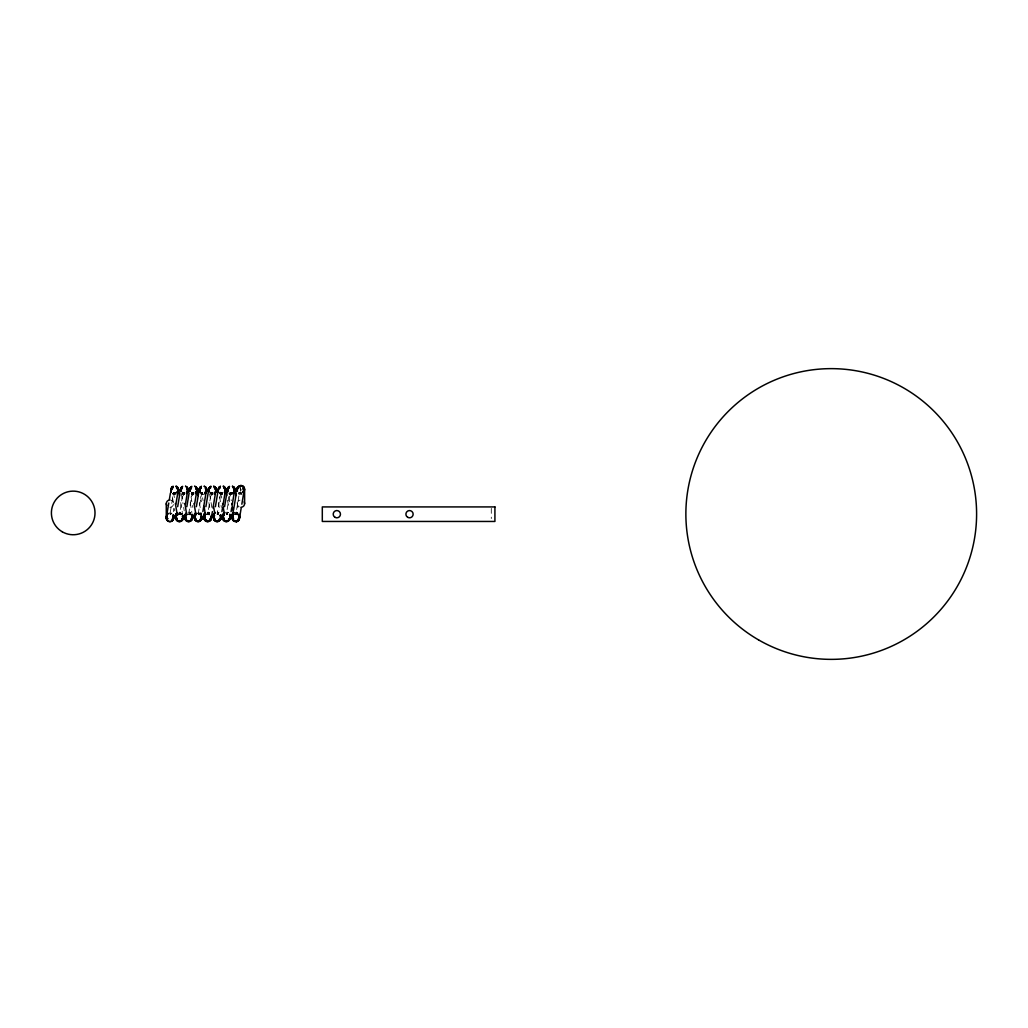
<?xml version="1.0" encoding="UTF-8"?>
<svg xmlns="http://www.w3.org/2000/svg" width="1028" height="1028" viewBox="0 0 1028 1028"><rect width="100%" height="100%" fill="white"/><g stroke="black" fill="none" stroke-linecap="round" stroke-linejoin="round"><path stroke-width="0.75" stroke-dasharray="5 3.75" d="M176.328 492.476L173.552 492.618L169.916 514.424L170.854 514.54M202.683 492.81L201.745 492.618L198.121 514.424L200.691 515.478A3.637 3.637 0 0 0 199.933 514.912M229.886 493.003A3.649 3.547 10.7 0 0 232.662 492.862A3.611 3.598 12.5 0 1 229.899 492.965L226.558 512.959L227.509 513.088A3.624 3.47 12.4 0 0 226.558 512.985L226.314 514.424L227.394 514.604M237.661 514.912L235.836 514.424A3.637 3.611 9.4 0 0 234.898 514.54A3.637 3.637 0 0 1 235.836 514.424L239.408 492.99A3.649 3.547 10.7 0 0 241.284 493.144A3.611 3.598 12.5 0 1 239.421 492.965L238.624 492.181M189.769 513.113A3.624 3.47 12.4 0 0 188.831 512.985L192.236 492.618L191.388 492.181M232.726 492.476L229.951 492.618M234.898 514.54L235.836 514.424M169.222 513.062L171.972 513.447A3.624 3.47 12.4 0 0 170.147 512.985A3.624 3.457 12.4 0 0 169.209 513.075M197.427 513.062L200.177 513.447L201.527 514.707A3.752 3.418 11.6 0 1 201.899 515.529M184.937 492.772L182.226 492.181M194.112 492.772L192.236 492.618L193.136 498.066M213.143 492.772L210.432 492.181M222.665 492.772L219.941 492.181M244.227 489.906L240.501 489.906L240.501 485.601L240.501 492.81L241.349 492.772L239.473 492.618M188.599 514.424L190.411 514.912M188.844 512.959L189.782 513.088M230.015 492.99L230.94 493.183L230.015 492.99L231.3 500.7M201.694 492.965A3.611 3.598 12.5 0 0 202.619 493.17A3.649 3.547 10.7 0 1 201.681 493.003L202.734 493.183L201.809 492.99L203.094 500.7M209.699 513.447L206.949 513.062A3.624 3.457 12.4 0 1 207.874 512.972A3.624 3.47 12.4 0 1 209.686 513.46M218.219 514.604L217.152 514.424L220.789 492.618L221.701 498.066M209.455 514.912L207.63 514.424A3.624 3.598 9.4 0 0 206.692 514.54A3.637 3.637 0 0 1 207.63 514.424L211.267 492.618L211.807 495.804M181.249 514.912L179.437 514.424A3.624 3.598 9.4 0 0 178.487 514.54A3.637 3.637 0 0 1 179.437 514.424L183.061 492.618L183.601 495.804M229.36 493.684L231.12 494.25L230.195 494.057A3.624 3.47 -12.4 0 1 229.36 493.658M210.676 493.684L212.436 494.25L211.511 494.057A3.624 3.47 -12.4 0 1 210.676 493.658M201.154 493.684L202.914 494.25L201.989 494.057A3.624 3.47 -12.4 0 1 201.154 493.658M191.645 493.684L193.392 494.25L192.467 494.057A3.624 3.47 -12.4 0 1 191.632 493.658M182.47 493.684L184.23 494.25L183.305 494.057A3.624 3.47 -12.4 0 1 182.47 493.658M172.961 493.684L174.709 494.25L173.783 494.057A3.624 3.47 -12.4 0 1 172.948 493.658M210.175 493.658L211.023 494.07A3.572 3.264 11.6 0 0 212.899 494.25A3.624 3.47 12.4 0 1 210.213 493.658M219.504 493.093L221.958 494.25L221.033 494.057A3.624 3.47 -12.4 0 1 219.491 493.054M237.108 502.628L238.278 509.657M228.781 496.82L229.938 503.823M227.535 500.212L228.923 508.526M219.606 496.82L221.38 507.446M218.424 502.628L219.594 509.657M209.609 493.928L211.858 507.446M208.902 502.628L210.072 509.657M200.576 496.82L201.745 503.823M199.381 502.628L200.55 509.657M201.038 512.561L201.437 514.938A3.624 3.47 -12.4 0 0 199.214 512.342L198.288 512.162L201.18 514.09A3.778 3.444 -11.6 0 1 201.437 514.938M191.054 496.82L192.827 507.446M190.219 502.628L191.876 512.561M181.403 493.928L183.061 503.823M183.665 507.446L184.218 510.826M180.697 502.628L182.354 512.561M173.552 492.618L174.452 498.066M172.37 496.82L173.539 503.823M174.323 508.577L174.709 510.826M491.294 508.372L491.294 518.549M173.552 508.436L173.552 511.648M235.296 513.64A3.611 3.585 -9.4 0 1 237.995 514.27M210.367 492.553A3.649 3.559 10.7 0 0 211.203 492.99A3.649 3.547 10.7 0 0 213.079 493.144A3.611 3.598 12.5 0 1 211.215 492.965A3.598 3.585 12.5 0 1 210.367 492.553A3.662 3.559 -10.7 0 0 211.331 492.977L212.256 493.183L211.331 492.99A3.598 3.585 -12.5 0 1 210.483 492.553M209.442 514.527A3.598 3.585 12.5 0 0 206.756 514.167A3.649 3.559 10.7 0 1 209.558 514.54M217.563 513.614A3.611 3.585 -9.4 0 1 218.489 513.833M219.876 492.553A3.649 3.559 10.7 0 0 220.724 492.99A3.649 3.547 10.7 0 0 222.601 493.144A3.611 3.598 12.5 0 1 220.737 492.965A3.598 3.585 12.5 0 1 219.876 492.553M226.134 513.64A3.611 3.585 -9.4 0 1 227.085 513.614M191.285 492.566A3.649 3.547 10.7 0 0 194.048 493.144A3.611 3.598 12.5 0 1 192.172 492.965A3.598 3.585 12.5 0 1 191.324 492.553M197.582 513.64A3.611 3.585 -9.4 0 1 200.948 514.912M198.353 512.985A3.624 3.47 12.4 0 1 201.886 515.593M207.103 513.64A3.611 3.585 -9.4 0 1 209.789 514.27M178.898 513.64A3.611 3.585 -9.4 0 1 180.761 513.833M173.424 504.568A3.637 3.637 0 0 1 169.916 507.267M170.854 500.122A3.637 3.637 0 0 1 173.424 502.692M239.164 506.778A3.637 3.637 0 0 1 237.468 502.692M237.828 501.818A3.637 3.637 0 0 1 240.038 500.122M241.914 492.72A3.637 3.637 0 0 1 239.164 492.348M189.358 513.614A3.611 3.585 -9.4 0 1 190.283 513.833M179.682 512.959L178.743 513.062A3.624 3.457 12.4 0 1 179.669 512.972L182.252 513.987A3.624 3.47 12.4 0 0 179.669 512.985M236.08 512.959L235.142 513.062A3.624 3.457 12.4 0 1 236.08 512.972L237.905 513.447A3.624 3.47 12.4 0 0 236.08 512.985M218.334 513.088L217.396 512.959A3.624 3.47 12.4 0 1 218.334 513.113M236.928 512.355L236.016 512.162L237.751 512.754A3.624 3.47 -12.4 0 0 236.928 512.342M227.753 512.355L226.841 512.162L228.576 512.754A3.624 3.47 -12.4 0 0 227.766 512.342M218.244 512.355L217.319 512.162L219.067 512.754A3.624 3.47 -12.4 0 0 218.244 512.342M208.723 512.355L207.81 512.162L209.545 512.754A3.624 3.47 -12.4 0 0 208.735 512.342M190.039 512.355L189.126 512.162L190.861 512.754A3.624 3.47 -12.4 0 0 190.052 512.342M180.517 512.355L179.604 512.162L182.496 514.09A3.624 3.47 -12.4 0 0 180.53 512.342M221.778 493.183L220.853 492.99A3.598 3.585 -12.5 0 1 220.005 492.553A3.662 3.559 -10.7 0 0 220.853 492.977L221.778 493.183M193.225 493.183L192.3 492.99A3.598 3.585 -12.5 0 1 191.452 492.553A3.662 3.559 -10.7 0 0 192.3 492.977L193.225 493.183M184.051 493.183L183.125 492.99A3.598 3.585 -12.5 0 1 182.29 492.553A3.662 3.559 -10.7 0 0 183.138 492.977L184.051 493.183M174.542 493.183L173.603 492.99L174.542 493.183M237.108 513.46L236.183 513.242A3.611 3.521 -10.7 0 1 237.943 513.884A3.598 3.585 -12.5 0 0 237.108 513.435M218.424 513.46L217.499 513.242A3.611 3.521 -10.7 0 1 218.424 513.447M208.902 513.46L207.99 513.242A3.611 3.521 -10.7 0 1 209.738 513.884A3.598 3.585 -12.5 0 0 208.915 513.435M199.381 513.46L198.468 513.242A3.611 3.521 -10.7 0 1 201.385 515.311A3.598 3.585 -12.5 0 0 199.393 513.435M190.219 513.46L189.306 513.242A3.611 3.521 -10.7 0 1 190.219 513.447M180.697 513.46L179.784 513.242A3.611 3.521 -10.7 0 1 181.532 513.884A3.598 3.585 -12.5 0 0 180.71 513.435M239.228 494.07L238.38 493.658A3.624 3.47 12.4 0 0 239.241 494.057A3.572 3.264 11.6 0 0 241.991 493.993A3.624 3.47 12.4 0 1 239.241 494.057M229.707 494.07L228.858 493.658A3.624 3.47 12.4 0 0 232.482 493.967A3.572 3.264 11.6 0 1 229.707 494.082M220.545 494.07L219.696 493.658A3.624 3.47 12.4 0 0 222.421 494.224A3.572 3.264 11.6 0 1 220.545 494.082M201.514 494.07L200.653 493.658A3.624 3.47 12.4 0 0 203.39 494.224A3.572 3.264 11.6 0 1 201.514 494.082M191.992 494.07L191.144 493.658A3.624 3.47 12.4 0 0 193.868 494.224A3.572 3.264 11.6 0 1 191.992 494.082M182.817 494.07L181.969 493.658A3.624 3.47 12.4 0 0 184.706 494.224A3.572 3.264 11.6 0 1 182.817 494.082M173.308 494.07L172.46 493.658A3.624 3.47 12.4 0 0 176.084 493.967A3.572 3.264 11.6 0 1 173.308 494.082M227.316 514.18A3.611 3.598 12.5 0 0 226.378 514.064A3.649 3.547 10.7 0 1 227.329 514.167M237.674 514.527A3.611 3.598 12.5 0 0 234.962 514.167A3.649 3.559 10.7 0 1 237.764 514.54M218.154 514.18A3.611 3.598 12.5 0 0 217.216 514.064A3.649 3.547 10.7 0 1 218.154 514.167M190.476 514.54A3.611 3.598 12.5 0 0 188.664 514.064A3.649 3.547 10.7 0 1 190.476 514.54M200.756 515.105A3.611 3.598 12.5 0 0 198.173 514.064A3.649 3.547 10.7 0 1 200.756 515.105M173.475 493.003A3.649 3.547 10.7 0 0 176.263 492.862A3.611 3.598 12.5 0 1 173.488 492.965M170.918 514.18A3.611 3.598 12.5 0 0 169.98 514.064A3.649 3.547 10.7 0 1 170.918 514.167M182.123 492.566A3.649 3.547 10.7 0 0 184.873 493.144A3.611 3.598 12.5 0 1 182.226 492.566M179.489 514.051A3.598 3.585 12.5 0 0 178.551 514.167A3.649 3.559 10.7 0 1 179.489 514.039A3.649 3.547 10.7 0 1 181.313 514.54A3.611 3.598 12.5 0 0 179.489 514.064"/><path stroke-width="1.5" d="M239.37 517.212L238.984 519.872L236.774 521.569L233.292 520.515L232.277 517.624A3.598 3.585 12.5 0 0 233.343 520.168L233.369 520.117A3.649 3.547 10.7 0 1 232.726 515.812A3.598 3.585 12.5 0 0 232.405 516.673L232.328 517.11A3.778 3.444 -11.6 0 1 232.688 513.614L234.153 512.484L233.343 512.959L233.587 514.424M239.357 517.11L238.984 516.21L239.485 518.009L239.344 517.11A3.637 3.637 0 0 0 238.984 516.236L239.306 519.063M239.37 518.87L238.946 519.834L239.395 517.431M232.328 517.212L232.688 516.236L232.752 519.795M238.406 520.631L238.946 519.834A3.624 3.598 9.4 0 1 235.862 521.569L236.774 521.569M239.357 518.934L239.344 518.999A3.637 3.637 0 0 1 234.898 521.569A3.637 3.637 0 0 1 232.328 517.11L232.392 516.698M232.379 518.96L232.225 517.932M173.064 519.872L173.064 516.21A3.637 3.637 0 0 1 172.254 520.836A3.637 3.637 0 0 1 167.577 520.836A3.637 3.637 0 0 1 166.767 516.236L166.279 518.061A3.637 3.598 10.1 0 0 173.064 519.782M166.407 517.11L166.292 517.984L166.279 503.63M175.364 503.514L176.944 512.959L176.276 513.614A3.778 3.444 -11.6 0 0 175.852 516.994L175.801 518.061M176.276 516.236L175.814 517.984A3.637 3.598 10.1 0 0 182.586 519.782L182.586 516.21A3.637 3.637 0 0 1 181.763 520.836A3.637 3.637 0 0 1 177.099 520.836A3.637 3.637 0 0 1 176.289 516.236L176.289 516.197M185.091 517.11L184.963 518.061A3.637 3.598 10.1 0 0 191.748 519.782L191.748 516.21A3.637 3.637 0 0 1 190.938 520.836A3.637 3.637 0 0 1 186.261 520.836A3.637 3.637 0 0 1 185.451 516.236L185.117 516.994M201.629 518.999L201.27 516.21A3.637 3.637 0 0 1 200.203 521.029A3.637 3.637 0 0 1 195.333 520.386A3.637 3.637 0 0 1 195.551 515.491A3.624 3.598 9.4 0 0 194.973 516.197L194.485 518.061A3.637 3.598 10.1 0 0 201.27 519.782L201.642 518.934L201.27 519.872M211.151 518.999L211.28 518.009A3.637 3.637 0 0 1 206.242 521.414A3.637 3.637 0 0 1 205.06 515.491A3.624 3.598 9.4 0 0 204.495 516.197L204.007 518.061A3.637 3.598 10.1 0 0 210.791 519.782L211.151 518.999L210.779 519.872M220.66 518.999L220.673 517.084A3.637 3.637 0 0 1 216.214 521.569A3.637 3.637 0 0 1 214.582 515.491A3.624 3.598 9.4 0 0 214.017 516.197L213.516 518.061A3.637 3.598 10.1 0 0 220.313 519.782L220.673 518.934L220.3 519.872M229.835 518.999L229.835 517.084A3.637 3.637 0 0 1 225.376 521.569A3.637 3.637 0 0 1 223.744 515.491A3.624 3.598 9.4 0 0 223.179 516.197L222.691 518.061A3.637 3.598 10.1 0 0 229.475 519.782L229.848 518.934L229.462 519.872M167.101 512.998L168.772 503.026M169.376 499.377L170.43 493.042M175.904 504.208L177.651 493.774M177.677 506.675L179.951 493.042M185.425 504.208L187.173 493.774M186.839 506.675L189.113 493.042M194.588 504.208L196.335 493.774M196.361 506.675L198.635 493.042M202.876 511.597L205.857 493.774M205.883 506.675L208.157 493.042M211.897 514.655L212.398 511.597M212.989 508.038L215.366 493.774M215.405 506.675L217.679 493.042M221.919 511.597L222.511 508.038M223.153 504.208L224.888 493.774M224.567 506.675L226.841 493.042M231.082 511.597L231.673 508.038M232.315 504.208L234.05 493.774M233.523 510.081L236.363 493.042M240.089 514.655L241.194 508.038M241.837 504.208L243.572 493.774M232.367 516.994L232.688 516.236L232.739 517.739M244.111 490.433L244.317 489.508A3.662 3.662 0 0 0 240.976 485.576L237.699 487.131A3.637 3.637 0 0 0 237.121 489.855M182.586 519.872L182.933 518.999M191.748 519.872L192.095 518.999M173.411 518.999L173.077 519.795M173.102 486.424L173.128 486.36A3.611 3.598 12.5 0 0 171.175 490.253M172.897 487.645L171.445 488.942A3.752 3.431 11.6 0 0 171.213 492.309A3.624 3.47 12.4 0 1 172.922 487.657M176.932 520.168L176.957 520.117A3.649 3.559 10.7 0 1 177.677 514.514A3.598 3.585 12.5 0 0 176.932 520.181M186.107 520.168L186.119 520.117A3.649 3.547 10.7 0 1 186.813 514.514M195.628 520.168L195.641 520.117A3.649 3.547 10.7 0 1 195.577 515.079A3.611 3.598 12.5 0 0 195.667 520.207M205.137 520.168L205.163 520.117A3.649 3.547 10.7 0 1 205.099 515.079A3.611 3.598 12.5 0 0 205.189 520.207M209.532 520.759L209.545 520.695A3.649 3.547 10.7 0 0 211.215 516.698A3.611 3.598 12.5 0 1 209.545 520.772M224.477 488.583L224.939 489.508A3.752 3.431 11.6 0 1 224.721 492.875A3.624 3.47 12.4 0 0 224.477 488.583M214.685 520.117L214.659 520.168A3.649 3.547 10.7 0 1 214.042 515.812M223.847 520.117L223.821 520.168A3.649 3.547 10.7 0 1 223.783 515.079A3.611 3.585 -9.4 0 0 223.41 518.665M239.036 486.424L239.049 486.36A3.649 3.547 10.7 0 0 237.005 490.279A3.611 3.598 12.5 0 1 239.113 486.347M239.421 518.575L237.725 520.759A3.649 3.547 10.7 0 0 239.049 515.838A3.598 3.585 12.5 0 1 239.473 517.598M232.341 517.058L232.688 516.236M172.113 488.981L171.663 489.778A3.624 3.47 -12.4 0 1 172.074 488.865M181.635 488.981L181.185 489.778A3.765 3.431 -11.6 0 0 180.979 490.639M190.797 488.981L190.347 489.778A3.624 3.47 -12.4 0 1 190.758 488.865M177.137 513.91L176.572 514.604A3.752 3.418 11.6 0 0 176.636 517.984L177.163 518.87A3.624 3.457 12.4 0 1 177.112 513.961L176.944 512.972M183.202 515.593A3.624 3.47 12.4 0 1 181.545 519.487L182.907 518.086A3.752 3.418 11.6 0 0 183.215 515.529M186.299 513.91L185.734 514.604A3.752 3.418 11.6 0 0 185.798 517.984L186.325 518.87A3.624 3.457 12.4 0 1 186.286 513.961M195.821 513.91L195.256 514.604A3.752 3.418 11.6 0 0 195.32 517.984L195.847 518.87A3.624 3.457 12.4 0 1 195.795 513.961L194.048 503.514M205.33 513.91L204.778 514.604A3.752 3.418 11.6 0 0 204.829 517.984L205.369 518.87A3.624 3.457 12.4 0 1 205.317 513.961A3.688 3.585 -10.7 0 0 204.675 519.05M211.395 515.593A3.624 3.47 12.4 0 1 209.751 519.487L211.113 518.086A3.752 3.418 11.6 0 0 211.421 515.529M219.388 519.538A3.688 3.585 -10.7 0 0 220.043 518.857L220.622 518.086A3.752 3.418 11.6 0 0 220.57 514.707M233.536 513.91L232.983 514.604A3.752 3.418 11.6 0 0 233.035 517.984L233.574 518.87A3.624 3.457 12.4 0 1 233.523 513.961A3.598 3.585 -12.5 0 0 232.983 519.114A3.624 3.521 -10.7 0 1 233.51 514.129M238.419 520.502L239.023 519.77M184.886 503.514L186.453 512.959L185.798 513.614A3.778 3.444 -11.6 0 0 185.361 516.994A3.624 3.47 -12.4 0 1 186.479 512.921M195.628 512.959L194.96 513.614A3.778 3.444 -11.6 0 0 194.536 516.994L195.012 517.739M204.032 506.341L205.137 512.959L204.482 513.614A3.778 3.444 -11.6 0 0 204.045 516.994L205.202 518.33M220.056 518.78L219.272 519.474A3.624 3.47 12.4 0 0 220.545 514.745M240.501 485.601L240.976 485.576A3.637 3.637 0 0 1 243.032 491.975M223.564 487.67L225.093 488.647A3.765 3.431 -11.6 0 1 225.697 491.962L224.605 493.427A3.624 3.47 -12.4 0 0 224.348 487.914M176.328 487.67L177.857 488.647A3.765 3.431 -11.6 0 1 178.448 491.962L177.369 493.427A3.624 3.47 -12.4 0 0 177.112 487.914M233.279 520.502L233.998 521.055M233.574 488.056L234.256 488.647A3.765 3.431 -11.6 0 1 234.859 491.962L233.767 493.427A3.624 3.47 -12.4 0 0 234.217 488.518M195.847 488.056L196.541 488.647M186.685 488.056L187.366 488.647A3.765 3.431 -11.6 0 1 187.97 491.962L186.878 493.427A3.624 3.47 -12.4 0 0 187.841 489.264M223.564 517.739L223.089 516.994A3.778 3.444 -11.6 0 1 223.526 513.614L224.991 512.484L224.181 512.959L222.601 503.514M214.055 517.739L213.567 516.994A3.778 3.444 -11.6 0 1 214.004 513.614L215.469 512.484L214.659 512.959L213.554 506.341M175.852 516.994L176.328 517.739M232.457 486.231L232.482 486.283A3.598 3.585 -12.5 0 1 233.6 492.348A3.662 3.559 -10.7 0 0 232.469 486.295M223.294 486.231L223.307 486.283A3.598 3.585 -12.5 0 1 224.143 486.655A3.662 3.559 -10.7 0 0 223.307 486.295M213.773 486.231L213.798 486.283A3.598 3.585 -12.5 0 1 215.546 491.654A3.662 3.559 -10.7 0 0 213.785 486.295M210.2 486.874L210.226 486.925A3.598 3.585 -12.5 0 0 209.622 487.593M204.251 486.231L204.276 486.283A3.598 3.585 -12.5 0 1 205.394 492.348A3.662 3.559 -10.7 0 0 204.264 486.295M200.678 486.874L200.704 486.925A3.598 3.585 -12.5 0 0 199.817 491.178M200.961 488.326L200.91 488.159A3.624 3.47 -12.4 0 0 200.28 488.865M194.742 486.231L194.755 486.283A3.598 3.585 -12.5 0 1 195.873 492.348A3.611 3.598 12.5 0 0 196.155 487.272L196.142 487.285A3.649 3.547 10.7 0 1 195.731 492.361A3.662 3.559 -10.7 0 0 194.755 486.295M191.169 486.874L191.182 486.925A3.598 3.585 -12.5 0 0 190.296 491.178M185.567 486.231L185.593 486.283A3.598 3.585 -12.5 0 1 186.71 492.348A3.611 3.598 12.5 0 0 186.993 487.272L186.968 487.285A3.649 3.547 10.7 0 1 186.569 492.361A3.662 3.559 -10.7 0 0 185.58 486.295M181.995 486.874L182.02 486.925A3.598 3.585 -12.5 0 0 181.134 491.178M176.058 486.231L176.071 486.283A3.598 3.585 -12.5 0 1 176.893 486.655A3.662 3.559 -10.7 0 0 176.071 486.295M235.451 492.695L235.939 495.612M231.775 503.514L233.343 512.959M226.288 492.695L226.764 495.612M197.723 492.695L198.211 495.612M179.039 492.695L179.527 495.612M186.466 512.972L186.633 514.051A3.598 3.585 -12.5 0 0 186.042 514.681M244.613 489.212L244.613 503.63M238.933 514.154A3.624 3.47 -12.4 0 1 238.971 516.814M232.778 517.816A3.624 3.47 -12.4 0 1 233.369 512.921M223.873 520.207A3.611 3.598 12.5 0 1 223.873 515.105M229.719 514.745A3.624 3.47 12.4 0 1 228.434 519.487L229.797 518.086A3.752 3.418 11.6 0 0 229.732 514.707M227.792 491.153A3.649 3.547 10.7 0 1 229.475 486.437L229.527 486.36A3.611 3.598 12.5 0 0 227.882 491.153M227.728 490.279A3.598 3.585 -12.5 0 1 227.676 489.341A3.662 3.559 -10.7 0 0 227.612 490.33M227.882 488.428A3.598 3.585 -12.5 0 1 228.936 486.886M227.766 488.493A3.662 3.559 -10.7 0 1 228.833 486.976M232.675 487.503A3.624 3.47 -12.4 0 1 233.51 487.914M239.151 514.938A3.778 3.444 -11.6 0 1 238.933 516.686M239.164 515.696A3.611 3.585 -9.4 0 1 238.804 519.256M236.427 520.721A3.611 3.585 -9.4 0 1 235.489 520.746M233.742 520.091A3.611 3.585 -9.4 0 1 232.932 515.092M239.228 514.745A3.624 3.47 12.4 0 1 237.956 519.487L239.306 518.086A3.752 3.418 11.6 0 0 239.254 514.707M236.838 491.461A3.752 3.431 11.6 0 1 237.365 488.942L238.83 487.645A3.624 3.47 12.4 0 0 236.851 491.397M220.506 515.028A3.624 3.47 -12.4 0 1 220.519 515.928M214.094 517.816A3.624 3.47 -12.4 0 1 214.685 512.921M209.519 487.657A3.662 3.559 -10.7 0 1 210.149 486.976M215.533 488.518A3.624 3.47 -12.4 0 1 214.287 493.915L216.176 491.962A3.765 3.431 -11.6 0 0 215.572 488.647M209.159 490.562A3.624 3.47 -12.4 0 0 209.198 491.461A3.765 3.431 -11.6 0 1 209.172 490.639M213.991 487.503A3.624 3.47 -12.4 0 1 214.826 487.914M214.184 519.05A3.688 3.585 -10.7 0 1 214.081 514.707M220.056 518.909A3.598 3.585 -12.5 0 1 219.401 519.59M214.351 519.063A3.598 3.585 -12.5 0 1 214.248 514.681A3.624 3.457 12.4 0 0 214.878 518.87L214.351 517.984A3.752 3.418 11.6 0 1 214.299 514.604M220.48 515.696A3.611 3.585 -9.4 0 1 219.465 519.95M217.743 520.721A3.611 3.585 -9.4 0 1 216.805 520.746M215.058 520.091A3.611 3.585 -9.4 0 1 214.248 515.092M220.365 515.838A3.649 3.547 10.7 0 1 219.054 520.682L219.067 520.695A3.611 3.598 12.5 0 0 220.365 515.85M229.809 516.814A3.624 3.47 -12.4 0 0 229.758 514.154A3.778 3.444 -11.6 0 1 229.771 516.686M223.616 517.816A3.624 3.47 -12.4 0 1 224.194 512.921M214.711 520.207A3.611 3.598 12.5 0 1 214.132 515.85M218.707 488.428A3.598 3.585 -12.5 0 1 219.774 486.886M218.604 488.493A3.662 3.559 -10.7 0 1 219.671 486.976M223.706 519.05A3.688 3.585 -10.7 0 1 223.603 514.707M223.873 519.063A3.598 3.585 -12.5 0 1 223.757 514.681M229.514 514.912A3.611 3.585 -9.4 0 1 228.987 519.95M227.265 520.721A3.611 3.585 -9.4 0 1 226.314 520.746M224.579 520.091A3.611 3.585 -9.4 0 1 223.898 519.448M191.812 515.838A3.649 3.547 10.7 0 1 190.501 520.682L190.514 520.695A3.611 3.598 12.5 0 0 191.812 515.85M201.668 516.223A3.598 3.585 -12.5 0 1 201.013 518.909M196.001 519.705A3.598 3.585 -12.5 0 1 195.86 514M201.655 516.197A3.688 3.585 -10.7 0 1 201 518.857M195.847 519.693A3.688 3.585 -10.7 0 1 195.693 514.026M201.257 516.814A3.624 3.47 -12.4 0 1 200.794 517.624M194.575 517.045A3.624 3.47 -12.4 0 1 195.641 512.921M186.145 520.207A3.611 3.598 12.5 0 1 186.903 514.54M191.992 514.745A3.624 3.47 12.4 0 1 190.72 519.487L192.069 518.086A3.752 3.418 11.6 0 0 192.005 514.707M189.589 491.461A3.752 3.431 11.6 0 1 190.129 488.942L191.593 487.645A3.624 3.47 12.4 0 0 189.64 491.41M190.064 491.153A3.649 3.547 10.7 0 1 191.761 486.437L191.812 486.36A3.598 3.585 12.5 0 0 190.103 491.14A3.662 3.559 -10.7 0 1 191.118 486.976M197.003 489.264A3.624 3.47 -12.4 0 1 196.052 493.414L197.132 491.962A3.765 3.431 -11.6 0 0 197.042 489.379M195.795 487.914A3.624 3.47 -12.4 0 1 196.489 488.518M201.205 516.686A3.778 3.444 -11.6 0 1 200.743 517.469M201.706 516.596A3.611 3.585 -9.4 0 1 201.077 519.256M200.434 519.95A3.611 3.585 -9.4 0 1 199.625 520.451M198.712 520.721A3.611 3.585 -9.4 0 1 197.761 520.746M196.014 520.091A3.611 3.585 -9.4 0 1 195.86 514.411M211.215 517.161A3.598 3.585 -12.5 0 1 210.534 518.909M206.345 520.142A3.598 3.585 -12.5 0 1 205.523 519.705M204.829 519.063A3.598 3.585 -12.5 0 1 205.382 514M210.971 518.035A3.688 3.585 -10.7 0 1 210.522 518.857M206.204 520.142A3.688 3.585 -10.7 0 1 205.369 519.693M205.253 518.497A3.624 3.47 -12.4 0 1 205.15 512.985M206.307 490.844A3.649 3.547 10.7 0 0 205.626 487.349L205.651 487.285A3.611 3.598 12.5 0 1 206.332 490.819M199.702 491.204A3.662 3.559 -10.7 0 1 200.64 486.976M206.011 488.518A3.624 3.47 -12.4 0 1 204.765 493.915L206.654 491.962A3.765 3.431 -11.6 0 0 206.05 488.647M199.972 492.322A3.624 3.47 -12.4 0 1 199.843 489.675A3.765 3.431 -11.6 0 0 199.689 491.525M211.228 516.596A3.611 3.585 -9.4 0 1 209.147 520.451M208.234 520.721A3.611 3.585 -9.4 0 1 207.283 520.746M206.358 520.528A3.611 3.585 -9.4 0 1 205.382 514.411M182.714 515.324A3.598 3.585 -12.5 0 1 182.329 518.909M176.135 518.253A3.598 3.585 -12.5 0 1 177.176 514L177.176 514.424A3.611 3.585 -9.4 0 0 176.161 518.665M182.701 515.311A3.688 3.585 -10.7 0 1 182.316 518.857M175.968 518.253A3.688 3.585 -10.7 0 1 177.009 514.026M182.791 515.928A3.624 3.47 -12.4 0 1 182.573 516.814M176.366 517.816A3.624 3.47 -12.4 0 1 176.957 512.921M173.128 515.85A3.611 3.598 12.5 0 1 171.817 520.772L171.817 520.695A3.649 3.547 10.7 0 0 173.128 515.838M173.308 514.745A3.624 3.47 12.4 0 1 172.036 519.487L173.385 518.086A3.752 3.418 11.6 0 0 173.321 514.707M171.085 490.279A3.649 3.547 10.7 0 1 173.077 486.437M171.316 490.279A3.598 3.585 -12.5 0 1 172.537 486.886M171.201 490.33A3.662 3.559 -10.7 0 1 172.434 486.976M182.521 516.686A3.778 3.444 -11.6 0 0 182.766 515.825A3.611 3.585 -9.4 0 1 182.393 519.256M180.028 520.721A3.611 3.585 -9.4 0 1 179.078 520.746M177.33 520.091A3.611 3.585 -9.4 0 1 176.649 519.448M166.767 505.442A3.637 3.637 0 0 1 169.916 499.993M244.124 501.818A3.637 3.637 0 0 1 240.976 507.267M237.468 490.15A3.637 3.637 0 0 1 239.73 485.794A3.637 3.637 0 0 1 244.266 487.67A3.637 3.637 0 0 1 242.788 492.348M191.851 518.909A3.598 3.585 -12.5 0 0 191.748 514.527A3.688 3.585 -10.7 0 1 191.838 518.857M185.657 518.253A3.598 3.585 -12.5 0 1 185.593 515.503M185.49 518.253A3.688 3.585 -10.7 0 1 185.425 515.529M185.875 514.707A3.688 3.585 -10.7 0 1 186.531 514.026M192.043 514.154A3.624 3.47 -12.4 0 1 191.632 517.624M182.65 515.85A3.611 3.598 12.5 0 1 181.339 520.772L181.339 520.695A3.649 3.547 10.7 0 0 182.65 515.838M180.427 491.461A3.752 3.431 11.6 0 1 180.954 488.942L182.419 487.645A3.624 3.47 12.4 0 0 180.414 490.497M180.902 491.153A3.649 3.547 10.7 0 1 182.586 486.437L182.65 486.36A3.611 3.598 12.5 0 0 180.992 491.153A3.662 3.559 -10.7 0 1 181.956 486.976M180.954 490.562A3.624 3.47 -12.4 0 1 181.596 488.865M186.633 487.914A3.624 3.47 -12.4 0 1 187.327 488.518M192.262 514.938A3.778 3.444 -11.6 0 1 191.581 517.469M191.786 514.912A3.611 3.585 -9.4 0 1 191.915 519.256M191.272 519.95A3.611 3.585 -9.4 0 1 190.45 520.451M189.55 520.721A3.611 3.585 -9.4 0 1 188.599 520.746M186.852 520.091A3.611 3.585 -9.4 0 1 186.171 519.448M185.682 518.665A3.611 3.585 -9.4 0 1 185.593 515.928M177.458 487.285L177.433 487.336A3.649 3.547 10.7 0 1 177.047 492.361A3.611 3.598 12.5 0 0 177.471 487.272M177.227 488.583L177.703 489.508A3.752 3.431 11.6 0 1 177.471 492.875A3.624 3.47 12.4 0 0 177.24 488.583M167.705 518.703L167.641 518.87A3.624 3.457 12.4 0 1 168.348 513.409L167.05 514.604A3.752 3.418 11.6 0 0 167.114 517.984L167.705 518.703M167.435 520.117L167.423 520.168A3.598 3.585 12.5 0 1 166.832 515.838A3.649 3.559 10.7 0 0 167.448 520.104M186.749 488.583L187.224 489.508A3.752 3.431 11.6 0 1 186.993 492.875L186.376 493.517A3.624 3.47 12.4 0 0 186.749 488.583M195.911 488.583L196.387 489.508A3.752 3.431 11.6 0 1 196.155 492.875L195.538 493.517A3.624 3.47 12.4 0 0 195.924 488.583M201.334 486.36L201.308 486.424A3.598 3.585 12.5 0 0 200.139 491.924A3.649 3.559 10.7 0 1 201.308 486.424M201.102 487.645L199.638 488.942A3.752 3.431 11.6 0 0 199.419 492.309A3.624 3.47 12.4 0 1 201.128 487.657M205.433 488.583L205.908 489.508A3.752 3.431 11.6 0 1 205.677 492.875L205.06 493.517A3.624 3.47 12.4 0 0 205.433 488.583M210.843 486.36L210.83 486.424A3.649 3.559 10.7 0 0 209.134 491.153A3.598 3.585 12.5 0 1 210.843 486.347M210.624 487.645L209.159 488.942A3.752 3.431 11.6 0 0 208.941 492.309A3.624 3.47 12.4 0 1 210.65 487.657M200.28 519.307L200.229 519.474A3.624 3.47 12.4 0 0 202.015 516.493A3.752 3.418 11.6 0 1 201.591 518.086L200.28 519.307M200.023 520.695L200.01 520.759A3.611 3.598 12.5 0 0 201.694 516.724A3.649 3.547 10.7 0 1 200.023 520.682M215.173 487.285L215.16 487.336A3.649 3.547 10.7 0 1 215.405 491.667A3.611 3.598 12.5 0 0 215.199 487.272M214.955 488.583L215.417 489.508A3.752 3.431 11.6 0 1 215.199 492.875L214.582 493.517A3.624 3.47 12.4 0 0 214.955 488.583M220.365 486.36L220.352 486.424A3.649 3.559 10.7 0 0 218.36 490.266A3.598 3.585 12.5 0 1 220.365 486.347M220.146 487.645L218.681 488.942A3.752 3.431 11.6 0 0 218.45 492.309A3.624 3.47 12.4 0 1 220.172 487.657M224.695 487.285L224.669 487.336A3.649 3.547 10.7 0 1 224.926 491.667A3.611 3.598 12.5 0 0 224.708 487.272M229.308 487.645L227.843 488.942A3.752 3.431 11.6 0 0 227.625 492.309A3.624 3.47 12.4 0 1 229.334 487.657M233.857 487.285L233.844 487.336A3.649 3.547 10.7 0 1 234.088 491.667A3.611 3.598 12.5 0 0 233.883 487.272M233.639 488.583L234.114 489.508A3.752 3.431 11.6 0 1 233.883 492.875A3.624 3.47 12.4 0 0 233.639 488.583M224.104 518.703L224.053 518.87A3.624 3.457 12.4 0 1 223.436 514.668A3.752 3.418 11.6 0 0 223.513 517.984L224.104 518.703M228.229 520.695L228.216 520.759A3.611 3.598 12.5 0 0 229.899 516.724A3.649 3.547 10.7 0 1 228.229 520.682M243.379 487.285L243.353 487.336A3.649 3.547 10.7 0 1 242.981 492.361A3.611 3.598 12.5 0 0 243.392 487.272M243.161 488.583L243.623 489.508A3.752 3.431 11.6 0 1 243.405 492.875A3.624 3.47 12.4 0 0 243.161 488.583M494.918 506.92L322.304 506.92L322.304 521.453L494.918 521.453L494.918 506.92M228.923 519.603L228.91 519.538A3.688 3.585 -10.7 0 0 229.951 515.311A3.598 3.585 -12.5 0 1 228.923 519.59M335.012 517.328A3.637 3.637 0 0 0 340.474 514.193A3.637 3.637 0 0 0 335.012 511.044A3.637 3.637 0 0 0 335.012 517.328M407.705 517.328A3.637 3.637 0 0 0 413.153 514.193A3.637 3.637 0 0 0 407.705 511.044A3.637 3.637 0 0 0 407.705 517.328M758.548 639.891A145.372 145.372 0 0 0 976.6 514A145.372 145.372 0 0 0 758.548 388.109A145.372 145.372 0 0 0 758.548 639.891M239.177 518.035A3.688 3.585 -10.7 0 0 239.113 515.311A3.598 3.585 -12.5 0 1 239.19 518.086M209.185 488.428A3.598 3.585 -12.5 0 0 209.339 491.178A3.662 3.559 -10.7 0 1 209.082 488.493M220.493 518.035A3.688 3.585 -10.7 0 0 220.429 515.311A3.598 3.585 -12.5 0 1 220.506 518.086M224.438 492.348A3.598 3.585 -12.5 0 0 224.836 487.285A3.662 3.559 -10.7 0 1 224.425 492.348M205.253 492.361A3.649 3.547 10.7 0 0 205.883 491.667A3.611 3.598 12.5 0 1 205.266 492.348M177.189 492.348A3.598 3.585 -12.5 0 0 177.6 487.285A3.662 3.559 -10.7 0 1 177.189 492.348M177.613 514.912A3.637 3.637 0 0 0 176.867 515.491A3.624 3.598 9.4 0 1 177.613 514.899M62.297 531.823A21.806 21.806 0 0 0 95.013 512.946A21.806 21.806 0 0 0 62.297 494.057A21.806 21.806 0 0 0 62.297 531.823"/></g></svg>
